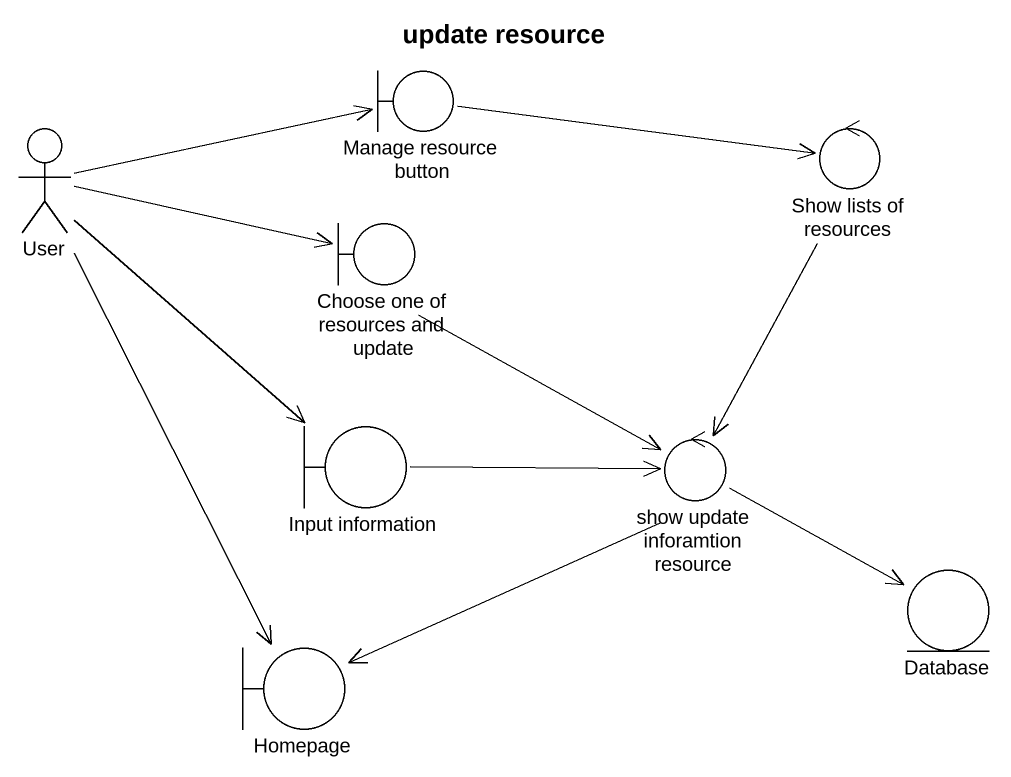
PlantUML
@startuml
title update resource
boundary "Manage resource button" as Manage_resource_button
actor User
control "Show lists of resources" as Show_lists_of_resources
boundary "Choose one of resources and update" as Choose_one_of_resources_and
boundary "Input information" as Input_information
control "show update inforamtion resource" as show_update_inforamtion
entity "Database" as Database_
boundary Homepage
Manage_resource_button -right-> Show_lists_of_resources
User -right-> Manage_resource_button
User -right-> Choose_one_of_resources_and
User --> Input_information
User --> Homepage
Show_lists_of_resources --> show_update_inforamtion
Choose_one_of_resources_and --> show_update_inforamtion
Input_information -right-> show_update_inforamtion
show_update_inforamtion -right-> Database_
show_update_inforamtion -left-> Homepage
@enduml
